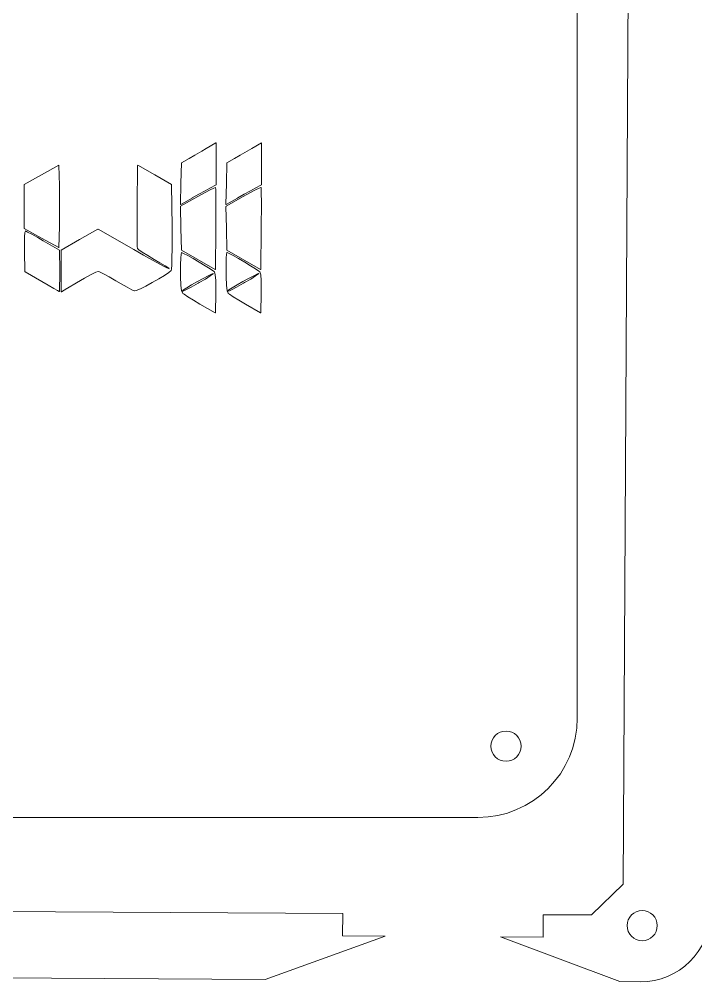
# Model space of a CAD drawing. Header units: millimetres. Extents: x -286 to 710, y -5 to 442.
# Drawn here: x 308.9 to 377, y 193.7 to 290.6 of the extents above; entities that cross this region are included whole.
import ezdxf

# ---------------------------------------------------------------- set-up
doc = ezdxf.new("R2010")
doc.units = ezdxf.units.MM
doc.header["$MEASUREMENT"] = 0
doc.layers.add('Cutting lines', color=5, linetype='Continuous', lineweight=0)
doc.layers.add('Line engraving', color=1, linetype='Continuous', lineweight=0)

msp = doc.modelspace()

# ---------------------------------------------------------------- linework, layer by layer
at = {"layer": 'Cutting lines'}
for p, q in [((365.031, 220.243), (365.031, 316.333)), ((355.031, 210.243), (242.581, 210.243))]:
    msp.add_line(p, q, dxfattribs=at)
at = {"layer": 'Cutting lines', "lineweight": 0}
for p, q in [((341.42, 200.573), (249.104, 201.112)), ((341.42, 200.573), (341.407, 198.317)), ((361.6, 200.455), (361.587, 198.2)), ((345.687, 198.292), (333.621, 193.928)), ((345.687, 198.292), (341.407, 198.317)), ((369.322, 193.719), (357.307, 198.225)), ((361.587, 198.2), (357.307, 198.225)), ((333.621, 193.928), (263.744, 194.336)), ((371.38, 193.707), (369.322, 193.719))]:
    msp.add_line(p, q, dxfattribs=at)
msp.add_lwpolyline([(361.6, 200.455), (366.453, 200.427), (369.65, 203.546), (370.331, 323.679), (360.852, 333.269), (291.544, 333.674), (213.511, 370.611), (209.3, 369.15), (187.324, 322.726), (188.837, 318.497), (221.849, 302.807), (226.755, 302.848), (226.199, 204.424), (229.353, 201.228), (242.554, 201.151)], dxfattribs=at)
for centre in [(357.853, 217.422), (371.561, 199.359)]:
    msp.add_circle(centre, 1.52, dxfattribs=at)
at = {"layer": 'Cutting lines'}
msp.add_arc((355.031, 220.243), 10, 270, 0, dxfattribs=at)
at = {"layer": 'Cutting lines', "lineweight": 0}
msp.add_arc((371.421, 200.707), 7, 269.66517, 359.66517, dxfattribs=at)
at = {"layer": 'Line engraving', "linetype": 'Continuous'}
for p, q in [((327.687, 277.581), (328.659, 278.135)), ((328.659, 278.135), (328.662, 278.135)), ((328.662, 278.135), (328.665, 278.136)), ((328.665, 278.136), (328.665, 278.136)), ((328.665, 278.136), (328.665, 278.136)), ((328.665, 278.136), (328.668, 278.136)), ((328.668, 278.136), (328.671, 278.136)), ((328.671, 278.136), (328.671, 278.136)), ((328.671, 278.136), (328.671, 278.136)), ((328.671, 278.136), (328.674, 278.135)), ((328.674, 278.135), (328.674, 278.135)), ((328.674, 278.135), (328.674, 278.134)), ((328.674, 278.134), (328.674, 278.134)), ((328.674, 278.134), (328.677, 278.133)), ((328.677, 278.133), (328.68, 278.131)), ((328.68, 278.131), (328.68, 278.131)), ((328.68, 278.131), (328.68, 278.131)), ((328.68, 278.131), (328.68, 278.129)), ((328.68, 278.129), (328.683, 278.127)), ((328.683, 278.121), (328.68, 276.035)), ((328.683, 278.127), (328.683, 278.127)), ((328.683, 278.127), (328.683, 278.127)), ((328.683, 278.127), (328.683, 278.124)), ((328.683, 278.124), (328.683, 278.121)), ((332.259, 277.581), (333.231, 278.135)), ((333.231, 278.135), (333.234, 278.135)), ((333.234, 278.135), (333.237, 278.136)), ((333.237, 278.136), (333.237, 278.136)), ((333.237, 278.136), (333.237, 278.136)), ((333.237, 278.136), (333.24, 278.136)), ((333.24, 278.136), (333.243, 278.136)), ((333.243, 278.136), (333.243, 278.136)), ((333.243, 278.136), (333.243, 278.136)), ((333.243, 278.136), (333.246, 278.135)), ((333.246, 278.135), (333.246, 278.135)), ((333.246, 278.135), (333.246, 278.134)), ((333.246, 278.134), (333.246, 278.134)), ((333.246, 278.134), (333.249, 278.133)), ((333.249, 278.133), (333.252, 278.131)), ((333.252, 278.131), (333.252, 278.131)), ((333.252, 278.131), (333.252, 278.131)), ((333.252, 278.131), (333.252, 278.129)), ((333.252, 278.129), (333.255, 278.127)), ((333.255, 278.121), (333.252, 276.035)), ((333.255, 278.127), (333.255, 278.127)), ((333.255, 278.127), (333.255, 278.127)), ((333.255, 278.127), (333.255, 278.124)), ((333.255, 278.124), (333.255, 278.121)), ((326.532, 276.919), (327.225, 277.317)), ((327.225, 277.317), (327.687, 277.581)), ((327.225, 277.317), (327.225, 277.317)), ((327.225, 277.317), (327.225, 277.317)), ((327.687, 277.581), (327.687, 277.581)), ((327.687, 277.581), (327.687, 277.581)), ((331.104, 276.919), (331.797, 277.317)), ((331.797, 277.317), (332.259, 277.581)), ((331.797, 277.317), (331.797, 277.317)), ((331.797, 277.317), (331.797, 277.317)), ((332.259, 277.581), (332.259, 277.581)), ((332.259, 277.581), (332.259, 277.581)), ((325.134, 274.046), (325.182, 276.127)), ((325.182, 276.132), (325.185, 276.134)), ((325.182, 276.131), (325.182, 276.132)), ((325.182, 276.132), (325.182, 276.132)), ((325.182, 276.129), (325.182, 276.131)), ((325.182, 276.127), (325.182, 276.129)), ((325.185, 276.136), (325.188, 276.138)), ((325.185, 276.134), (325.185, 276.136)), ((325.185, 276.136), (325.185, 276.136)), ((325.185, 276.136), (325.185, 276.136)), ((325.188, 276.139), (325.95, 276.583)), ((325.188, 276.138), (325.188, 276.139)), ((325.95, 276.583), (326.532, 276.919)), ((325.95, 276.583), (325.95, 276.583)), ((325.95, 276.583), (325.95, 276.583)), ((326.532, 276.919), (326.532, 276.919)), ((326.532, 276.919), (326.532, 276.919)), ((329.706, 274.046), (329.754, 276.127)), ((329.754, 276.132), (329.757, 276.134)), ((329.754, 276.131), (329.754, 276.132)), ((329.754, 276.132), (329.754, 276.132)), ((329.754, 276.129), (329.754, 276.131)), ((329.754, 276.127), (329.754, 276.129)), ((329.757, 276.136), (329.76, 276.138)), ((329.757, 276.134), (329.757, 276.136)), ((329.757, 276.136), (329.757, 276.136)), ((329.757, 276.136), (329.757, 276.136)), ((329.76, 276.139), (330.522, 276.583)), ((329.76, 276.138), (329.76, 276.139)), ((330.522, 276.583), (331.104, 276.919)), ((330.522, 276.583), (330.522, 276.583)), ((330.522, 276.583), (330.522, 276.583)), ((331.104, 276.919), (331.104, 276.919)), ((331.104, 276.919), (331.104, 276.919)), ((309.363, 273.961), (312.828, 275.895)), ((312.828, 275.895), (312.831, 275.895)), ((312.831, 275.895), (312.831, 275.896)), ((312.831, 275.896), (312.831, 275.896)), ((312.831, 275.896), (312.834, 275.896)), ((312.834, 275.896), (312.834, 275.896)), ((312.834, 275.896), (312.837, 275.896)), ((312.837, 275.896), (312.837, 275.896)), ((312.837, 275.896), (312.84, 275.895)), ((312.837, 275.896), (312.837, 275.896)), ((312.84, 275.895), (312.843, 275.895)), ((312.843, 275.895), (312.843, 275.894)), ((312.843, 275.894), (312.843, 275.894)), ((312.843, 275.894), (312.843, 275.893)), ((312.843, 275.893), (312.846, 275.891)), ((312.846, 275.891), (312.846, 275.891)), ((312.846, 275.891), (312.846, 275.891)), ((312.846, 275.891), (312.849, 275.889)), ((312.849, 275.889), (312.849, 275.887)), ((312.849, 275.887), (312.849, 275.886)), ((312.849, 275.886), (312.849, 275.886)), ((312.849, 275.886), (312.849, 275.884)), ((312.849, 275.884), (312.849, 275.882)), ((312.849, 275.882), (312.897, 273.867)), ((320.733, 271.783), (320.778, 275.877)), ((320.778, 275.88), (320.778, 275.882)), ((320.778, 275.882), (320.781, 275.882)), ((320.778, 275.877), (320.778, 275.88)), ((320.781, 275.887), (320.784, 275.888)), ((320.781, 275.886), (320.781, 275.887)), ((320.781, 275.887), (320.781, 275.887)), ((320.781, 275.884), (320.781, 275.886)), ((320.781, 275.882), (320.781, 275.884)), ((320.781, 275.882), (320.781, 275.882)), ((320.784, 275.888), (320.787, 275.89)), ((320.787, 275.89), (320.79, 275.891)), ((320.787, 275.89), (320.787, 275.89)), ((320.787, 275.89), (320.787, 275.89)), ((320.79, 275.891), (320.79, 275.892)), ((320.79, 275.892), (320.79, 275.892)), ((320.79, 275.892), (320.79, 275.892)), ((320.79, 275.892), (320.793, 275.892)), ((320.793, 275.892), (320.796, 275.892)), ((320.796, 275.892), (320.796, 275.892)), ((320.796, 275.892), (320.796, 275.892)), ((320.796, 275.892), (320.799, 275.891)), ((320.799, 275.891), (320.802, 275.89)), ((320.802, 275.89), (322.494, 274.917)), ((328.68, 276.035), (328.68, 276.035)), ((328.68, 276.035), (328.68, 273.948)), ((333.252, 276.035), (333.252, 276.035)), ((333.252, 276.035), (333.252, 273.948)), ((322.494, 274.917), (324.189, 273.945)), ((309.354, 273.951), (309.357, 273.953)), ((309.354, 273.948), (309.354, 273.951)), ((309.354, 269.545), (309.354, 273.948)), ((309.354, 273.948), (309.354, 273.948)), ((309.354, 273.948), (309.354, 273.948)), ((309.357, 273.955), (309.357, 273.958)), ((309.357, 273.958), (309.36, 273.958)), ((309.357, 273.953), (309.357, 273.955)), ((309.357, 273.953), (309.357, 273.953)), ((309.357, 273.953), (309.357, 273.953)), ((309.36, 273.959), (309.363, 273.961)), ((309.36, 273.958), (309.36, 273.959)), ((309.36, 273.958), (309.36, 273.958)), ((309.363, 273.961), (309.363, 273.961)), ((309.363, 273.961), (309.363, 273.961)), ((312.897, 273.867), (312.897, 273.867)), ((312.897, 273.867), (312.897, 273.867)), ((312.897, 273.867), (312.912, 272.817)), ((324.189, 273.945), (324.189, 273.943)), ((324.189, 273.943), (324.192, 273.942)), ((324.192, 273.942), (324.192, 273.942)), ((324.192, 273.942), (324.192, 273.942)), ((324.192, 273.942), (324.192, 273.939)), ((324.192, 273.939), (324.195, 273.937)), ((324.195, 273.937), (324.195, 273.937)), ((324.195, 273.937), (324.195, 273.937)), ((324.195, 273.937), (324.195, 273.935)), ((324.195, 273.935), (324.195, 273.932)), ((324.195, 273.932), (324.237, 269.707)), ((325.086, 271.966), (325.134, 274.046)), ((325.134, 274.046), (325.134, 274.046)), ((327.57, 273.33), (326.937, 272.979)), ((327.498, 273.114), (328.062, 273.413)), ((328.038, 273.588), (327.57, 273.33)), ((328.671, 273.935), (328.038, 273.588)), ((328.038, 273.588), (328.038, 273.588)), ((328.062, 273.413), (328.452, 273.602)), ((328.062, 273.413), (328.062, 273.413)), ((328.062, 273.413), (328.062, 273.413)), ((328.452, 273.603), (328.605, 273.652)), ((328.452, 273.602), (328.452, 273.603)), ((328.452, 273.602), (328.452, 273.602)), ((328.605, 273.652), (328.608, 273.652)), ((328.608, 273.652), (328.608, 273.653)), ((328.608, 273.653), (328.611, 273.653)), ((328.608, 273.652), (328.608, 273.652)), ((328.611, 273.653), (328.611, 273.653)), ((328.611, 273.653), (328.614, 273.652)), ((328.611, 273.653), (328.611, 273.653)), ((328.614, 273.652), (328.617, 273.652)), ((328.617, 273.652), (328.617, 273.651)), ((328.617, 273.651), (328.617, 273.651)), ((328.617, 273.651), (328.62, 273.65)), ((328.62, 273.65), (328.62, 273.649)), ((328.62, 273.649), (328.62, 273.649)), ((328.62, 273.649), (328.62, 273.648)), ((328.62, 273.648), (328.623, 273.647)), ((328.623, 273.647), (328.623, 273.645)), ((328.623, 273.645), (328.623, 273.645)), ((328.623, 273.645), (328.623, 273.644)), ((328.623, 273.644), (328.626, 273.642)), ((328.626, 273.642), (328.626, 273.64)), ((328.626, 273.64), (328.626, 273.639)), ((328.626, 273.639), (328.626, 273.639)), ((328.626, 273.639), (328.641, 273.459)), ((328.641, 273.459), (328.641, 273.459)), ((328.641, 273.459), (328.641, 273.459)), ((328.641, 273.459), (328.653, 272.987)), ((328.674, 273.937), (328.671, 273.935)), ((328.671, 273.935), (328.671, 273.935)), ((328.671, 273.935), (328.671, 273.935)), ((328.677, 273.938), (328.674, 273.937)), ((328.68, 273.942), (328.677, 273.941)), ((328.677, 273.941), (328.677, 273.938)), ((328.677, 273.938), (328.677, 273.938)), ((328.677, 273.938), (328.677, 273.938)), ((328.68, 273.948), (328.68, 273.948)), ((328.68, 273.948), (328.68, 273.948)), ((328.68, 273.948), (328.68, 273.945)), ((328.68, 273.945), (328.68, 273.943)), ((328.68, 273.943), (328.68, 273.943)), ((328.68, 273.943), (328.68, 273.942)), ((329.658, 271.966), (329.706, 274.046)), ((329.706, 274.046), (329.706, 274.046)), ((332.142, 273.33), (331.509, 272.979)), ((332.07, 273.114), (332.634, 273.413)), ((332.61, 273.588), (332.142, 273.33)), ((333.243, 273.935), (332.61, 273.588)), ((332.61, 273.588), (332.61, 273.588)), ((332.634, 273.413), (333.024, 273.602)), ((332.634, 273.413), (332.634, 273.413)), ((332.634, 273.413), (332.634, 273.413)), ((333.024, 273.603), (333.177, 273.652)), ((333.024, 273.602), (333.024, 273.603)), ((333.024, 273.602), (333.024, 273.602)), ((333.177, 273.652), (333.18, 273.652)), ((333.18, 273.652), (333.18, 273.653)), ((333.18, 273.653), (333.183, 273.653)), ((333.18, 273.652), (333.18, 273.652)), ((333.183, 273.653), (333.183, 273.653)), ((333.183, 273.653), (333.186, 273.652)), ((333.183, 273.653), (333.183, 273.653)), ((333.186, 273.652), (333.189, 273.652)), ((333.189, 273.652), (333.189, 273.651)), ((333.189, 273.651), (333.189, 273.651)), ((333.189, 273.651), (333.192, 273.65)), ((333.192, 273.65), (333.192, 273.649)), ((333.192, 273.649), (333.192, 273.649)), ((333.192, 273.649), (333.192, 273.648)), ((333.192, 273.648), (333.195, 273.647)), ((333.195, 273.647), (333.195, 273.645)), ((333.195, 273.645), (333.195, 273.645)), ((333.195, 273.645), (333.195, 273.644)), ((333.195, 273.644), (333.198, 273.642)), ((333.198, 273.642), (333.198, 273.64)), ((333.198, 273.64), (333.198, 273.639)), ((333.198, 273.639), (333.198, 273.639)), ((333.198, 273.639), (333.213, 273.459)), ((333.213, 273.459), (333.213, 273.459)), ((333.213, 273.459), (333.213, 273.459)), ((333.213, 273.459), (333.225, 272.987)), ((333.246, 273.937), (333.243, 273.935)), ((333.243, 273.935), (333.243, 273.935)), ((333.243, 273.935), (333.243, 273.935)), ((333.249, 273.938), (333.246, 273.937)), ((333.252, 273.942), (333.249, 273.941)), ((333.249, 273.941), (333.249, 273.938)), ((333.249, 273.938), (333.249, 273.938)), ((333.249, 273.938), (333.249, 273.938)), ((333.252, 273.948), (333.252, 273.948)), ((333.252, 273.948), (333.252, 273.948)), ((333.252, 273.948), (333.252, 273.945)), ((333.252, 273.945), (333.252, 273.943)), ((333.252, 273.943), (333.252, 273.943)), ((333.252, 273.943), (333.252, 273.942)), ((312.912, 272.817), (312.912, 272.816)), ((312.912, 272.816), (312.912, 272.816)), ((312.912, 272.816), (312.918, 271.606)), ((325.101, 271.76), (326.82, 272.737)), ((326.256, 272.597), (325.107, 271.953)), ((326.28, 272.61), (326.256, 272.597)), ((326.937, 272.979), (326.28, 272.61)), ((326.28, 272.61), (326.28, 272.61)), ((326.82, 272.737), (327.498, 273.114)), ((326.82, 272.737), (326.82, 272.737)), ((326.82, 272.737), (326.82, 272.737)), ((327.498, 273.114), (327.498, 273.114)), ((327.498, 273.114), (327.498, 273.114)), ((328.653, 272.987), (328.653, 272.987)), ((328.653, 272.987), (328.653, 272.987)), ((328.653, 272.987), (328.656, 272.271)), ((328.656, 272.271), (328.656, 272.271)), ((328.656, 272.271), (328.656, 272.271)), ((328.656, 272.271), (328.656, 271.359)), ((329.673, 271.76), (331.392, 272.737)), ((330.828, 272.597), (329.679, 271.953)), ((330.852, 272.61), (330.828, 272.597)), ((331.509, 272.979), (330.852, 272.61)), ((330.852, 272.61), (330.852, 272.61)), ((331.392, 272.737), (332.07, 273.114)), ((331.392, 272.737), (331.392, 272.737)), ((331.392, 272.737), (331.392, 272.737)), ((332.07, 273.114), (332.07, 273.114)), ((332.07, 273.114), (332.07, 273.114)), ((333.225, 272.987), (333.225, 272.987)), ((333.225, 272.987), (333.225, 272.987)), ((333.225, 272.987), (333.228, 272.271)), ((333.228, 272.271), (333.228, 272.271)), ((333.228, 272.271), (333.228, 272.271)), ((333.228, 272.271), (333.228, 271.359)), ((312.918, 271.606), (312.909, 270.414)), ((312.918, 271.606), (312.918, 271.606)), ((312.918, 271.606), (312.918, 271.606)), ((320.727, 270.985), (320.733, 271.783)), ((320.733, 271.783), (320.733, 271.783)), ((320.733, 271.783), (320.733, 271.783)), ((325.086, 271.963), (325.086, 271.966)), ((325.086, 271.966), (325.086, 271.966)), ((325.086, 271.966), (325.086, 271.966)), ((325.086, 271.961), (325.086, 271.963)), ((325.089, 271.959), (325.086, 271.961)), ((325.086, 271.961), (325.086, 271.961)), ((325.086, 271.961), (325.086, 271.961)), ((325.089, 271.956), (325.089, 271.959)), ((325.092, 271.954), (325.089, 271.956)), ((325.089, 271.956), (325.089, 271.956)), ((325.089, 271.956), (325.089, 271.956)), ((325.092, 271.953), (325.092, 271.954)), ((325.095, 271.952), (325.092, 271.953)), ((325.092, 271.953), (325.092, 271.953)), ((325.092, 271.953), (325.092, 271.953)), ((325.092, 271.749), (325.092, 271.752)), ((325.092, 271.752), (325.095, 271.752)), ((325.092, 271.747), (325.092, 271.749)), ((325.092, 271.746), (325.092, 271.747)), ((325.137, 269.553), (325.092, 271.746)), ((325.092, 271.746), (325.092, 271.746)), ((325.098, 271.951), (325.095, 271.952)), ((325.095, 271.756), (325.098, 271.758)), ((325.095, 271.754), (325.095, 271.756)), ((325.095, 271.756), (325.095, 271.756)), ((325.095, 271.756), (325.095, 271.756)), ((325.095, 271.752), (325.095, 271.754)), ((325.095, 271.752), (325.095, 271.752)), ((325.101, 271.951), (325.098, 271.951)), ((325.098, 271.951), (325.098, 271.951)), ((325.098, 271.951), (325.098, 271.951)), ((325.098, 271.758), (325.101, 271.76)), ((325.104, 271.951), (325.101, 271.951)), ((325.101, 271.76), (325.101, 271.76)), ((325.101, 271.76), (325.101, 271.76)), ((325.107, 271.952), (325.104, 271.951)), ((325.104, 271.951), (325.104, 271.951)), ((325.104, 271.951), (325.104, 271.951)), ((325.107, 271.953), (325.107, 271.953)), ((325.107, 271.953), (325.107, 271.952)), ((325.107, 271.952), (325.107, 271.952)), ((328.656, 271.359), (328.65, 270.296)), ((328.656, 271.359), (328.656, 271.359)), ((328.656, 271.359), (328.656, 271.359)), ((329.658, 271.963), (329.658, 271.966)), ((329.658, 271.966), (329.658, 271.966)), ((329.658, 271.966), (329.658, 271.966)), ((329.658, 271.961), (329.658, 271.963)), ((329.661, 271.959), (329.658, 271.961)), ((329.658, 271.961), (329.658, 271.961)), ((329.658, 271.961), (329.658, 271.961)), ((329.661, 271.956), (329.661, 271.959)), ((329.664, 271.954), (329.661, 271.956)), ((329.661, 271.956), (329.661, 271.956)), ((329.661, 271.956), (329.661, 271.956)), ((329.664, 271.953), (329.664, 271.954)), ((329.667, 271.952), (329.664, 271.953)), ((329.664, 271.953), (329.664, 271.953)), ((329.664, 271.953), (329.664, 271.953)), ((329.664, 271.749), (329.664, 271.752)), ((329.664, 271.752), (329.667, 271.752)), ((329.664, 271.747), (329.664, 271.749)), ((329.664, 271.746), (329.664, 271.747)), ((329.709, 269.553), (329.664, 271.746)), ((329.664, 271.746), (329.664, 271.746)), ((329.67, 271.951), (329.667, 271.952)), ((329.667, 271.756), (329.67, 271.758)), ((329.667, 271.754), (329.667, 271.756)), ((329.667, 271.756), (329.667, 271.756)), ((329.667, 271.756), (329.667, 271.756)), ((329.667, 271.752), (329.667, 271.754)), ((329.667, 271.752), (329.667, 271.752)), ((329.673, 271.951), (329.67, 271.951)), ((329.67, 271.951), (329.67, 271.951)), ((329.67, 271.951), (329.67, 271.951)), ((329.67, 271.758), (329.673, 271.76)), ((329.676, 271.951), (329.673, 271.951)), ((329.673, 271.76), (329.673, 271.76)), ((329.673, 271.76), (329.673, 271.76)), ((329.679, 271.952), (329.676, 271.951)), ((329.676, 271.951), (329.676, 271.951)), ((329.676, 271.951), (329.676, 271.951)), ((329.679, 271.953), (329.679, 271.953)), ((329.679, 271.953), (329.679, 271.952)), ((329.679, 271.952), (329.679, 271.952)), ((333.228, 271.359), (333.222, 270.296)), ((333.228, 271.359), (333.228, 271.359)), ((333.228, 271.359), (333.228, 271.359)), ((312.909, 270.414), (312.897, 269.731)), ((312.909, 270.414), (312.909, 270.414)), ((312.909, 270.414), (312.909, 270.414)), ((320.721, 269.906), (320.727, 270.985)), ((320.727, 270.985), (320.727, 270.985)), ((320.727, 270.985), (320.727, 270.985)), ((309.354, 269.543), (309.354, 269.545)), ((309.354, 269.545), (309.354, 269.545)), ((309.354, 269.545), (309.354, 269.545)), ((309.357, 269.54), (309.354, 269.543)), ((309.357, 269.538), (309.357, 269.54)), ((309.357, 269.54), (309.357, 269.54)), ((309.357, 269.54), (309.357, 269.54)), ((309.357, 269.536), (309.357, 269.538)), ((309.36, 269.536), (309.357, 269.536)), ((309.36, 269.535), (309.36, 269.536)), ((309.36, 269.534), (309.36, 269.535)), ((309.363, 269.532), (309.36, 269.534)), ((311.094, 268.566), (309.363, 269.532)), ((309.363, 269.532), (309.363, 269.532)), ((309.363, 269.532), (309.363, 269.532)), ((312.897, 269.731), (312.849, 267.612)), ((312.897, 269.731), (312.897, 269.731)), ((312.897, 269.731), (312.897, 269.731)), ((314.934, 268.411), (316.785, 269.465)), ((316.785, 269.466), (316.788, 269.467)), ((316.785, 269.465), (316.785, 269.466)), ((316.788, 269.467), (316.788, 269.467)), ((316.788, 269.467), (316.788, 269.467)), ((316.788, 269.467), (316.791, 269.467)), ((316.791, 269.467), (316.794, 269.467)), ((316.794, 269.467), (316.794, 269.467)), ((316.794, 269.467), (316.794, 269.467)), ((316.794, 269.467), (316.797, 269.466)), ((316.797, 269.466), (316.8, 269.465)), ((316.8, 269.465), (320.376, 267.419)), ((320.721, 268.971), (320.721, 269.906)), ((320.721, 269.906), (320.721, 269.906)), ((320.721, 269.906), (320.721, 269.906)), ((324.237, 269.707), (324.237, 269.707)), ((324.237, 269.707), (324.237, 269.707)), ((324.237, 269.707), (324.243, 268.539)), ((325.182, 267.359), (325.137, 269.553)), ((328.644, 269.495), (328.599, 265.415)), ((328.65, 270.296), (328.644, 269.495)), ((328.644, 269.495), (328.644, 269.495)), ((328.644, 269.495), (328.644, 269.495)), ((328.65, 270.296), (328.65, 270.296)), ((328.65, 270.296), (328.65, 270.296)), ((329.754, 267.359), (329.709, 269.553)), ((333.216, 269.495), (333.171, 265.415)), ((333.222, 270.296), (333.216, 269.495)), ((333.216, 269.495), (333.216, 269.495)), ((333.216, 269.495), (333.216, 269.495)), ((333.222, 270.296), (333.222, 270.296)), ((333.222, 270.296), (333.222, 270.296)), ((309.378, 268.041), (309.393, 268.68)), ((309.393, 268.68), (309.426, 269.109)), ((309.393, 268.68), (309.393, 268.68)), ((309.393, 268.68), (309.393, 268.68)), ((309.426, 269.111), (309.429, 269.113)), ((309.426, 269.109), (309.426, 269.111)), ((309.429, 269.113), (309.477, 269.27)), ((309.477, 269.271), (309.48, 269.273)), ((309.477, 269.27), (309.477, 269.271)), ((309.477, 269.271), (309.477, 269.271)), ((309.48, 269.276), (309.483, 269.277)), ((309.48, 269.275), (309.48, 269.276)), ((309.48, 269.273), (309.48, 269.275)), ((309.48, 269.275), (309.48, 269.275)), ((309.483, 269.278), (309.483, 269.279)), ((309.483, 269.279), (309.486, 269.279)), ((309.483, 269.277), (309.483, 269.278)), ((309.486, 269.279), (309.486, 269.28)), ((309.486, 269.28), (309.489, 269.28)), ((309.489, 269.28), (309.489, 269.28)), ((309.489, 269.28), (309.489, 269.28)), ((309.489, 269.28), (309.492, 269.28)), ((309.492, 269.28), (309.495, 269.28)), ((309.495, 269.28), (309.495, 269.28)), ((309.495, 269.28), (309.498, 269.28)), ((309.495, 269.28), (309.495, 269.28)), ((309.498, 269.28), (309.501, 269.279)), ((309.501, 269.279), (309.504, 269.278)), ((309.504, 269.278), (309.702, 269.175)), ((309.702, 269.175), (309.702, 269.175)), ((309.702, 269.175), (309.702, 269.175)), ((309.702, 269.175), (310.128, 268.941)), ((310.128, 268.941), (310.128, 268.941)), ((310.128, 268.941), (310.128, 268.941)), ((310.128, 268.941), (310.713, 268.611)), ((310.713, 268.611), (310.713, 268.611)), ((310.713, 268.611), (310.713, 268.611)), ((310.713, 268.611), (311.283, 268.288)), ((312.828, 267.599), (311.094, 268.566)), ((313.086, 267.357), (314.934, 268.411)), ((320.727, 268.229), (320.721, 268.971)), ((320.721, 268.971), (320.721, 268.971)), ((320.721, 268.971), (320.721, 268.971)), ((324.243, 268.538), (324.24, 267.479)), ((324.243, 268.539), (324.243, 268.539)), ((324.243, 268.539), (324.243, 268.538)), ((309.387, 267.256), (309.378, 268.041)), ((309.378, 268.041), (309.378, 268.041)), ((309.378, 268.041), (309.378, 268.041)), ((311.283, 268.288), (311.283, 268.288)), ((311.283, 268.288), (311.283, 268.288)), ((311.283, 268.288), (312.921, 267.357)), ((312.831, 267.598), (312.828, 267.599)), ((312.831, 267.597), (312.831, 267.598)), ((312.834, 267.597), (312.831, 267.597)), ((312.831, 267.597), (312.831, 267.597)), ((312.837, 267.597), (312.834, 267.597)), ((312.834, 267.597), (312.834, 267.597)), ((312.84, 267.598), (312.837, 267.597)), ((312.837, 267.597), (312.837, 267.597)), ((312.837, 267.597), (312.837, 267.597)), ((312.843, 267.599), (312.84, 267.598)), ((312.846, 267.602), (312.843, 267.601)), ((312.843, 267.601), (312.843, 267.599)), ((312.843, 267.599), (312.843, 267.599)), ((312.843, 267.599), (312.843, 267.599)), ((312.849, 267.605), (312.846, 267.603)), ((312.846, 267.603), (312.846, 267.602)), ((312.846, 267.602), (312.846, 267.602)), ((312.849, 267.612), (312.849, 267.609)), ((312.849, 267.609), (312.849, 267.607)), ((312.849, 267.607), (312.849, 267.607)), ((312.849, 267.607), (312.849, 267.606)), ((312.849, 267.606), (312.849, 267.605)), ((320.376, 267.419), (320.376, 267.419)), ((320.376, 267.419), (321.369, 266.855)), ((320.739, 267.727), (320.727, 268.229)), ((320.727, 268.229), (320.727, 268.229)), ((320.727, 268.229), (320.727, 268.229)), ((320.739, 267.726), (320.739, 267.727)), ((320.739, 267.727), (320.739, 267.727)), ((320.754, 267.515), (320.739, 267.726)), ((320.757, 267.513), (320.754, 267.515)), ((320.754, 267.515), (320.754, 267.515)), ((320.754, 267.515), (320.754, 267.515)), ((320.757, 267.51), (320.757, 267.513)), ((320.757, 267.508), (320.757, 267.51)), ((320.757, 267.51), (320.757, 267.51)), ((320.757, 267.51), (320.757, 267.51)), ((320.76, 267.506), (320.757, 267.508)), ((320.88, 267.393), (320.76, 267.506)), ((320.76, 267.506), (320.76, 267.506)), ((320.76, 267.506), (320.76, 267.506)), ((324.24, 267.479), (324.228, 266.577)), ((324.24, 267.479), (324.24, 267.479)), ((324.24, 267.479), (324.24, 267.479)), ((309.432, 265.19), (309.387, 267.256)), ((309.387, 267.256), (309.387, 267.256)), ((309.387, 267.256), (309.387, 267.256)), ((312.921, 267.357), (312.921, 267.357)), ((312.921, 267.357), (312.921, 267.357)), ((312.921, 267.357), (312.921, 267.355)), ((312.921, 267.355), (312.924, 267.354)), ((312.924, 267.354), (312.924, 267.354)), ((312.924, 267.354), (312.924, 267.354)), ((312.924, 267.354), (312.924, 267.351)), ((312.924, 267.351), (312.927, 267.349)), ((312.927, 267.349), (312.927, 267.349)), ((312.927, 267.349), (312.927, 267.349)), ((312.927, 267.349), (312.927, 267.347)), ((312.927, 267.347), (312.927, 267.344)), ((312.927, 267.344), (312.927, 267.344)), ((312.927, 267.344), (312.927, 267.344)), ((312.927, 267.344), (312.93, 265.27)), ((313.074, 263.168), (313.077, 267.344)), ((313.077, 267.347), (313.08, 267.349)), ((313.077, 267.344), (313.077, 267.347)), ((313.077, 267.344), (313.077, 267.344)), ((313.077, 267.344), (313.077, 267.344)), ((313.08, 267.354), (313.083, 267.355)), ((313.08, 267.351), (313.08, 267.354)), ((313.08, 267.354), (313.08, 267.354)), ((313.08, 267.354), (313.08, 267.354)), ((313.08, 267.349), (313.08, 267.351)), ((313.08, 267.349), (313.08, 267.349)), ((313.08, 267.349), (313.08, 267.349)), ((313.083, 267.355), (313.086, 267.357)), ((313.086, 267.357), (313.086, 267.357)), ((313.086, 267.357), (313.086, 267.357)), ((320.88, 267.392), (320.88, 267.393)), ((320.88, 267.391), (320.88, 267.392)), ((321.246, 267.139), (320.88, 267.391)), ((321.246, 267.138), (321.246, 267.139)), ((321.792, 266.798), (321.246, 267.138)), ((321.246, 267.138), (321.246, 267.138)), ((321.369, 266.855), (321.369, 266.855)), ((321.369, 266.855), (322.263, 266.356)), ((322.455, 266.411), (321.792, 266.798)), ((321.792, 266.798), (321.792, 266.798)), ((321.792, 266.798), (321.792, 266.798)), ((324.228, 266.577), (324.207, 265.881)), ((324.228, 266.577), (324.228, 266.577)), ((324.228, 266.577), (324.228, 266.577)), ((325.104, 265.915), (325.122, 266.538)), ((325.122, 266.539), (325.152, 266.952)), ((325.122, 266.538), (325.122, 266.539)), ((325.122, 266.538), (325.122, 266.538)), ((325.152, 266.955), (325.182, 267.093)), ((325.152, 266.954), (325.152, 266.955)), ((325.152, 266.952), (325.152, 266.954)), ((325.182, 267.357), (325.182, 267.359)), ((325.182, 267.354), (325.182, 267.357)), ((325.185, 267.352), (325.182, 267.354)), ((325.182, 267.354), (325.182, 267.354)), ((325.182, 267.354), (325.182, 267.354)), ((325.182, 267.093), (325.185, 267.096)), ((325.185, 267.35), (325.185, 267.352)), ((325.188, 267.348), (325.185, 267.35)), ((325.185, 267.35), (325.185, 267.35)), ((325.185, 267.35), (325.185, 267.35)), ((325.185, 267.098), (325.188, 267.1)), ((325.185, 267.096), (325.185, 267.098)), ((325.185, 267.098), (325.185, 267.098)), ((325.185, 267.098), (325.185, 267.098)), ((325.188, 267.347), (325.188, 267.348)), ((328.575, 265.402), (325.188, 267.347)), ((325.188, 267.102), (325.191, 267.103)), ((325.188, 267.1), (325.188, 267.102)), ((325.188, 267.102), (325.188, 267.102)), ((325.188, 267.102), (325.188, 267.102)), ((325.191, 267.103), (325.194, 267.104)), ((325.194, 267.104), (325.197, 267.105)), ((325.194, 267.104), (325.194, 267.104)), ((325.194, 267.104), (325.194, 267.104)), ((325.197, 267.105), (325.197, 267.105)), ((325.197, 267.105), (325.2, 267.105)), ((325.197, 267.105), (325.197, 267.105)), ((325.197, 267.105), (325.197, 267.105)), ((325.2, 267.105), (325.203, 267.104)), ((325.203, 267.104), (325.203, 267.104)), ((325.203, 267.104), (325.203, 267.104)), ((325.203, 267.104), (325.203, 267.104)), ((325.203, 267.104), (325.407, 267.021)), ((325.407, 267.021), (325.407, 267.021)), ((325.407, 267.021), (325.407, 267.021)), ((325.407, 267.021), (325.821, 266.802)), ((325.821, 266.802), (325.821, 266.802)), ((325.821, 266.802), (325.821, 266.802)), ((325.821, 266.802), (326.37, 266.493)), ((326.37, 266.493), (326.37, 266.493)), ((326.37, 266.493), (326.37, 266.493)), ((326.37, 266.493), (326.982, 266.137)), ((329.676, 265.915), (329.694, 266.538)), ((329.694, 266.539), (329.724, 266.952)), ((329.694, 266.538), (329.694, 266.539)), ((329.694, 266.538), (329.694, 266.538)), ((329.724, 266.955), (329.754, 267.093)), ((329.724, 266.954), (329.724, 266.955)), ((329.724, 266.952), (329.724, 266.954)), ((329.754, 267.357), (329.754, 267.359)), ((329.754, 267.354), (329.754, 267.357)), ((329.757, 267.352), (329.754, 267.354)), ((329.754, 267.354), (329.754, 267.354)), ((329.754, 267.354), (329.754, 267.354)), ((329.754, 267.093), (329.757, 267.096)), ((329.757, 267.35), (329.757, 267.352)), ((329.76, 267.348), (329.757, 267.35)), ((329.757, 267.35), (329.757, 267.35)), ((329.757, 267.35), (329.757, 267.35)), ((329.757, 267.098), (329.76, 267.1)), ((329.757, 267.096), (329.757, 267.098)), ((329.757, 267.098), (329.757, 267.098)), ((329.757, 267.098), (329.757, 267.098)), ((329.76, 267.347), (329.76, 267.348)), ((333.147, 265.402), (329.76, 267.347)), ((329.76, 267.102), (329.763, 267.103)), ((329.76, 267.1), (329.76, 267.102)), ((329.76, 267.102), (329.76, 267.102)), ((329.76, 267.102), (329.76, 267.102)), ((329.763, 267.103), (329.766, 267.104)), ((329.766, 267.104), (329.769, 267.105)), ((329.766, 267.104), (329.766, 267.104)), ((329.766, 267.104), (329.766, 267.104)), ((329.769, 267.105), (329.769, 267.105)), ((329.769, 267.105), (329.772, 267.105)), ((329.769, 267.105), (329.769, 267.105)), ((329.769, 267.105), (329.769, 267.105)), ((329.772, 267.105), (329.775, 267.104)), ((329.775, 267.104), (329.775, 267.104)), ((329.775, 267.104), (329.775, 267.104)), ((329.775, 267.104), (329.775, 267.104)), ((329.775, 267.104), (329.979, 267.021)), ((329.979, 267.021), (329.979, 267.021)), ((329.979, 267.021), (329.979, 267.021)), ((329.979, 267.021), (330.393, 266.802)), ((330.393, 266.802), (330.393, 266.802)), ((330.393, 266.802), (330.393, 266.802)), ((330.393, 266.802), (330.942, 266.493)), ((330.942, 266.493), (330.942, 266.493)), ((330.942, 266.493), (330.942, 266.493)), ((330.942, 266.493), (331.554, 266.137)), ((322.263, 266.356), (322.263, 266.356)), ((322.263, 266.356), (323.016, 265.945)), ((323.022, 266.084), (322.455, 266.411)), ((322.455, 266.411), (322.455, 266.411)), ((322.455, 266.411), (322.455, 266.411)), ((323.016, 265.945), (323.586, 265.644)), ((323.553, 265.759), (323.022, 266.084)), ((323.901, 265.526), (323.553, 265.759)), ((323.586, 265.644), (323.934, 265.474)), ((323.961, 265.464), (323.901, 265.526)), ((323.934, 265.474), (323.961, 265.464)), ((324.207, 265.88), (324.177, 265.437)), ((324.207, 265.881), (324.207, 265.881)), ((324.207, 265.881), (324.207, 265.88)), ((325.098, 265.149), (325.104, 265.915)), ((325.104, 265.915), (325.104, 265.915)), ((325.104, 265.915), (325.104, 265.915)), ((326.982, 266.137), (326.982, 266.137)), ((326.982, 266.137), (326.982, 266.137)), ((326.982, 266.137), (327.576, 265.779)), ((327.576, 265.779), (327.576, 265.779)), ((327.576, 265.779), (327.576, 265.779)), ((327.576, 265.779), (328.077, 265.464)), ((328.077, 265.464), (328.077, 265.464)), ((328.077, 265.464), (328.077, 265.464)), ((328.077, 265.464), (328.413, 265.236)), ((329.67, 265.149), (329.676, 265.915)), ((329.676, 265.915), (329.676, 265.915)), ((329.676, 265.915), (329.676, 265.915)), ((331.554, 266.137), (331.554, 266.137)), ((331.554, 266.137), (331.554, 266.137)), ((331.554, 266.137), (332.148, 265.779)), ((332.148, 265.779), (332.148, 265.779)), ((332.148, 265.779), (332.148, 265.779)), ((332.148, 265.779), (332.649, 265.464)), ((332.649, 265.464), (332.649, 265.464)), ((332.649, 265.464), (332.649, 265.464)), ((332.649, 265.464), (332.985, 265.236)), ((309.435, 265.187), (309.432, 265.19)), ((309.435, 265.185), (309.435, 265.187)), ((309.435, 265.183), (309.435, 265.185)), ((309.435, 265.185), (309.435, 265.185)), ((309.435, 265.185), (309.435, 265.185)), ((309.438, 265.18), (309.435, 265.183)), ((309.438, 265.179), (309.438, 265.18)), ((309.438, 265.18), (309.438, 265.18)), ((309.438, 265.18), (309.438, 265.18)), ((309.441, 265.177), (309.438, 265.179)), ((311.133, 264.188), (309.441, 265.177)), ((312.93, 265.27), (312.93, 265.27)), ((312.93, 265.27), (312.93, 265.27)), ((312.93, 265.27), (312.93, 264.477)), ((315.438, 264.528), (314.622, 264.061)), ((316.101, 264.892), (315.438, 264.528)), ((316.569, 265.129), (316.101, 264.892)), ((316.788, 265.211), (316.569, 265.129)), ((316.938, 265.157), (316.788, 265.211)), ((317.334, 264.961), (316.938, 265.157)), ((317.901, 264.656), (317.334, 264.961)), ((318.573, 264.277), (317.901, 264.656)), ((323.481, 264.795), (322.902, 264.445)), ((323.919, 265.089), (323.481, 264.796)), ((323.481, 264.796), (323.481, 264.795)), ((323.481, 264.795), (323.481, 264.795)), ((323.922, 265.09), (323.919, 265.089)), ((324.147, 265.288), (323.922, 265.091)), ((323.922, 265.091), (323.922, 265.09)), ((324.15, 265.292), (324.147, 265.29)), ((324.147, 265.29), (324.147, 265.288)), ((324.153, 265.297), (324.15, 265.294)), ((324.15, 265.294), (324.15, 265.292)), ((324.15, 265.292), (324.15, 265.292)), ((324.15, 265.292), (324.15, 265.292)), ((324.177, 265.435), (324.153, 265.297)), ((324.177, 265.437), (324.177, 265.436)), ((324.177, 265.436), (324.177, 265.435)), ((325.101, 264.662), (325.098, 265.149)), ((325.098, 265.149), (325.098, 265.149)), ((325.098, 265.149), (325.098, 265.149)), ((325.101, 264.661), (325.101, 264.662)), ((325.134, 263.81), (325.101, 264.661)), ((325.101, 264.661), (325.101, 264.661)), ((327.372, 264.501), (326.787, 264.182)), ((327.891, 264.772), (327.372, 264.501)), ((327.597, 264.442), (328.08, 264.748)), ((328.269, 264.952), (327.891, 264.772)), ((328.08, 264.748), (328.365, 264.955)), ((328.389, 264.987), (328.269, 264.952)), ((328.365, 264.955), (328.389, 264.987)), ((328.413, 265.236), (328.413, 265.235)), ((328.413, 265.235), (328.416, 265.235)), ((328.416, 265.235), (328.503, 265.159)), ((328.503, 265.159), (328.506, 265.157)), ((328.506, 265.157), (328.506, 265.156)), ((328.506, 265.156), (328.506, 265.155)), ((328.506, 265.155), (328.509, 265.155)), ((328.509, 265.155), (328.509, 265.153)), ((328.509, 265.153), (328.509, 265.152)), ((328.509, 265.152), (328.593, 264.867)), ((328.578, 265.401), (328.575, 265.402)), ((328.581, 265.4), (328.578, 265.401)), ((328.584, 265.4), (328.581, 265.4)), ((328.581, 265.4), (328.581, 265.4)), ((328.581, 265.4), (328.581, 265.4)), ((328.587, 265.4), (328.584, 265.4)), ((328.584, 265.4), (328.584, 265.4)), ((328.584, 265.4), (328.584, 265.4)), ((328.59, 265.402), (328.587, 265.401)), ((328.587, 265.401), (328.587, 265.4)), ((328.593, 265.404), (328.59, 265.402)), ((328.59, 265.402), (328.59, 265.402)), ((328.59, 265.402), (328.59, 265.402)), ((328.596, 265.407), (328.593, 265.405)), ((328.593, 265.405), (328.593, 265.405)), ((328.593, 265.405), (328.593, 265.405)), ((328.593, 265.405), (328.593, 265.404)), ((328.593, 264.867), (328.593, 264.866)), ((328.593, 264.866), (328.593, 264.864)), ((328.593, 264.864), (328.641, 264.281)), ((328.599, 265.415), (328.596, 265.412)), ((328.596, 265.412), (328.596, 265.41)), ((328.596, 265.41), (328.596, 265.41)), ((328.596, 265.41), (328.596, 265.41)), ((328.596, 265.41), (328.596, 265.407)), ((329.673, 264.662), (329.67, 265.149)), ((329.67, 265.149), (329.67, 265.149)), ((329.67, 265.149), (329.67, 265.149)), ((329.673, 264.661), (329.673, 264.662)), ((329.706, 263.81), (329.673, 264.661)), ((329.673, 264.661), (329.673, 264.661)), ((331.944, 264.501), (331.359, 264.182)), ((332.463, 264.772), (331.944, 264.501)), ((332.169, 264.442), (332.652, 264.748)), ((332.841, 264.952), (332.463, 264.772)), ((332.652, 264.748), (332.937, 264.955)), ((332.961, 264.987), (332.841, 264.952)), ((332.937, 264.955), (332.961, 264.987)), ((332.985, 265.236), (332.985, 265.235)), ((332.985, 265.235), (332.988, 265.235)), ((332.988, 265.235), (333.075, 265.159)), ((333.075, 265.159), (333.078, 265.157)), ((333.078, 265.157), (333.078, 265.156)), ((333.078, 265.156), (333.078, 265.155)), ((333.078, 265.155), (333.081, 265.155)), ((333.081, 265.155), (333.081, 265.153)), ((333.081, 265.153), (333.081, 265.152)), ((333.081, 265.152), (333.165, 264.867)), ((333.15, 265.401), (333.147, 265.402)), ((333.153, 265.4), (333.15, 265.401)), ((333.156, 265.4), (333.153, 265.4)), ((333.153, 265.4), (333.153, 265.4)), ((333.153, 265.4), (333.153, 265.4)), ((333.159, 265.4), (333.156, 265.4)), ((333.156, 265.4), (333.156, 265.4)), ((333.156, 265.4), (333.156, 265.4)), ((333.162, 265.402), (333.159, 265.401)), ((333.159, 265.401), (333.159, 265.4)), ((333.165, 265.404), (333.162, 265.402)), ((333.162, 265.402), (333.162, 265.402)), ((333.162, 265.402), (333.162, 265.402)), ((333.168, 265.407), (333.165, 265.405)), ((333.165, 265.405), (333.165, 265.405)), ((333.165, 265.405), (333.165, 265.405)), ((333.165, 265.405), (333.165, 265.404)), ((333.165, 264.867), (333.165, 264.866)), ((333.165, 264.866), (333.165, 264.864)), ((333.165, 264.864), (333.213, 264.281)), ((333.171, 265.415), (333.168, 265.412)), ((333.168, 265.412), (333.168, 265.41)), ((333.168, 265.41), (333.168, 265.41)), ((333.168, 265.41), (333.168, 265.41)), ((333.168, 265.41), (333.168, 265.407)), ((311.769, 263.818), (311.133, 264.188)), ((311.133, 264.188), (311.133, 264.188)), ((311.133, 264.188), (311.133, 264.188)), ((312.33, 263.494), (311.769, 263.818)), ((311.769, 263.818), (311.769, 263.818)), ((311.769, 263.818), (311.769, 263.818)), ((312.921, 263.826), (312.909, 263.379)), ((312.93, 264.477), (312.921, 263.826)), ((312.921, 263.826), (312.921, 263.826)), ((312.921, 263.826), (312.921, 263.826)), ((312.93, 264.477), (312.93, 264.477)), ((312.93, 264.477), (312.93, 264.477)), ((314.622, 264.061), (313.701, 263.517)), ((319.125, 263.96), (318.573, 264.277)), ((319.737, 263.617), (319.125, 263.96)), ((319.125, 263.96), (319.125, 263.96)), ((319.125, 263.96), (319.125, 263.96)), ((320.196, 263.367), (319.737, 263.617)), ((319.737, 263.617), (319.737, 263.617)), ((319.737, 263.617), (319.737, 263.617)), ((321.612, 263.736), (321.048, 263.457)), ((322.254, 264.078), (321.612, 263.736)), ((321.612, 263.736), (321.612, 263.736)), ((321.612, 263.736), (321.612, 263.736)), ((322.902, 264.445), (322.254, 264.079)), ((322.254, 264.079), (322.254, 264.079)), ((322.254, 264.079), (322.254, 264.078)), ((322.902, 264.445), (322.902, 264.445)), ((322.902, 264.445), (322.902, 264.445)), ((325.134, 263.809), (325.134, 263.81)), ((325.2, 263.265), (325.134, 263.809)), ((325.134, 263.809), (325.134, 263.809)), ((325.719, 263.563), (325.389, 263.348)), ((325.707, 263.375), (326.169, 263.623)), ((326.211, 263.855), (325.719, 263.563)), ((326.169, 263.623), (326.868, 264.018)), ((326.787, 264.182), (326.211, 263.855)), ((326.868, 264.018), (326.973, 264.077)), ((326.868, 264.018), (326.868, 264.018)), ((326.973, 264.077), (327.597, 264.442)), ((328.641, 264.281), (328.641, 264.28)), ((328.641, 264.28), (328.641, 264.28)), ((328.641, 264.28), (328.653, 263.433)), ((329.706, 263.809), (329.706, 263.81)), ((329.772, 263.265), (329.706, 263.809)), ((329.706, 263.809), (329.706, 263.809)), ((330.291, 263.563), (329.961, 263.348)), ((330.279, 263.375), (330.741, 263.623)), ((330.783, 263.855), (330.291, 263.563)), ((330.741, 263.623), (331.44, 264.018)), ((331.359, 264.182), (330.783, 263.855)), ((331.44, 264.018), (331.545, 264.077)), ((331.44, 264.018), (331.44, 264.018)), ((331.545, 264.077), (332.169, 264.442)), ((333.213, 264.281), (333.213, 264.28)), ((333.213, 264.28), (333.213, 264.28)), ((333.213, 264.28), (333.225, 263.433)), ((312.717, 263.274), (312.33, 263.494)), ((312.33, 263.494), (312.33, 263.494)), ((312.33, 263.494), (312.33, 263.494)), ((312.717, 263.273), (312.717, 263.274)), ((312.87, 263.19), (312.717, 263.273)), ((312.717, 263.273), (312.717, 263.273)), ((312.873, 263.189), (312.87, 263.19)), ((312.876, 263.188), (312.873, 263.189)), ((312.873, 263.189), (312.873, 263.189)), ((312.873, 263.189), (312.873, 263.189)), ((312.879, 263.188), (312.876, 263.188)), ((312.876, 263.188), (312.876, 263.188)), ((312.882, 263.189), (312.879, 263.188)), ((312.879, 263.188), (312.879, 263.188)), ((312.879, 263.188), (312.879, 263.188)), ((312.885, 263.19), (312.882, 263.189)), ((312.888, 263.192), (312.885, 263.19)), ((312.885, 263.19), (312.885, 263.19)), ((312.891, 263.195), (312.888, 263.193)), ((312.888, 263.193), (312.888, 263.193)), ((312.888, 263.193), (312.888, 263.193)), ((312.888, 263.193), (312.888, 263.192)), ((312.894, 263.2), (312.891, 263.198)), ((312.891, 263.198), (312.891, 263.198)), ((312.891, 263.198), (312.891, 263.197)), ((312.891, 263.197), (312.891, 263.195)), ((312.909, 263.379), (312.894, 263.202)), ((312.894, 263.202), (312.894, 263.2)), ((312.909, 263.379), (312.909, 263.379)), ((312.909, 263.379), (312.909, 263.379)), ((313.074, 263.167), (313.074, 263.168)), ((313.074, 263.168), (313.074, 263.168)), ((313.074, 263.165), (313.074, 263.167)), ((313.074, 263.163), (313.074, 263.165)), ((313.074, 263.162), (313.074, 263.163)), ((313.074, 263.163), (313.074, 263.163)), ((313.077, 263.16), (313.074, 263.162)), ((313.077, 263.158), (313.077, 263.16)), ((313.08, 263.156), (313.077, 263.158)), ((313.077, 263.158), (313.077, 263.158)), ((313.077, 263.158), (313.077, 263.158)), ((313.08, 263.155), (313.08, 263.156)), ((313.083, 263.155), (313.08, 263.155)), ((313.083, 263.154), (313.083, 263.155)), ((313.083, 263.155), (313.083, 263.155)), ((313.086, 263.153), (313.083, 263.154)), ((313.089, 263.153), (313.086, 263.153)), ((313.086, 263.153), (313.086, 263.153)), ((313.086, 263.153), (313.086, 263.153)), ((313.092, 263.153), (313.089, 263.153)), ((313.095, 263.154), (313.092, 263.153)), ((313.092, 263.153), (313.092, 263.153)), ((313.092, 263.153), (313.092, 263.153)), ((313.098, 263.155), (313.095, 263.155)), ((313.095, 263.155), (313.095, 263.154)), ((313.647, 263.485), (313.098, 263.155)), ((313.098, 263.155), (313.098, 263.155)), ((313.701, 263.517), (313.647, 263.485)), ((313.647, 263.485), (313.647, 263.485)), ((320.436, 263.248), (320.196, 263.367)), ((320.196, 263.367), (320.196, 263.367)), ((320.196, 263.367), (320.196, 263.367)), ((320.439, 263.247), (320.436, 263.248)), ((320.442, 263.247), (320.439, 263.247)), ((320.439, 263.247), (320.439, 263.247)), ((320.445, 263.247), (320.442, 263.247)), ((320.442, 263.247), (320.442, 263.246)), ((320.442, 263.246), (320.442, 263.247)), ((320.628, 263.282), (320.445, 263.247)), ((320.631, 263.283), (320.628, 263.282)), ((321.048, 263.457), (320.631, 263.283)), ((320.631, 263.283), (320.631, 263.283)), ((321.048, 263.457), (321.048, 263.457)), ((321.048, 263.457), (321.048, 263.457)), ((325.203, 263.265), (325.2, 263.265)), ((325.203, 263.263), (325.203, 263.265)), ((325.203, 263.265), (325.203, 263.265)), ((325.203, 263.262), (325.203, 263.263)), ((325.308, 263.007), (325.203, 263.262)), ((325.203, 263.262), (325.203, 263.262)), ((325.389, 263.348), (325.299, 263.265)), ((325.299, 263.265), (325.32, 263.229)), ((325.311, 263.006), (325.308, 263.007)), ((325.311, 263.004), (325.311, 263.006)), ((325.311, 263.003), (325.311, 263.004)), ((325.311, 263.002), (325.311, 263.003)), ((325.314, 263.001), (325.311, 263.002)), ((325.443, 262.905), (325.314, 263.001)), ((325.314, 263.001), (325.314, 263.001)), ((325.32, 263.229), (325.437, 263.25)), ((325.437, 263.25), (325.707, 263.375)), ((325.443, 262.904), (325.443, 262.905)), ((325.443, 262.905), (325.443, 262.905)), ((325.833, 262.653), (325.443, 262.904)), ((326.391, 262.311), (325.833, 262.653)), ((325.833, 262.653), (325.833, 262.653)), ((325.833, 262.653), (325.833, 262.653)), ((328.647, 262.992), (328.599, 261.059)), ((328.653, 263.433), (328.647, 262.992)), ((328.647, 262.992), (328.647, 262.992)), ((328.647, 262.992), (328.647, 262.992)), ((328.653, 263.433), (328.653, 263.433)), ((328.653, 263.433), (328.653, 263.433)), ((329.775, 263.265), (329.772, 263.265)), ((329.775, 263.263), (329.775, 263.265)), ((329.775, 263.265), (329.775, 263.265)), ((329.775, 263.262), (329.775, 263.263)), ((329.88, 263.007), (329.775, 263.262)), ((329.775, 263.262), (329.775, 263.262)), ((329.961, 263.348), (329.871, 263.265)), ((329.871, 263.265), (329.892, 263.229)), ((329.883, 263.006), (329.88, 263.007)), ((329.883, 263.004), (329.883, 263.006)), ((329.883, 263.003), (329.883, 263.004)), ((329.883, 263.002), (329.883, 263.003)), ((329.886, 263.001), (329.883, 263.002)), ((330.015, 262.905), (329.886, 263.001)), ((329.886, 263.001), (329.886, 263.001)), ((329.892, 263.229), (330.009, 263.25)), ((330.009, 263.25), (330.279, 263.375)), ((330.015, 262.904), (330.015, 262.905)), ((330.015, 262.905), (330.015, 262.905)), ((330.405, 262.653), (330.015, 262.904)), ((330.963, 262.311), (330.405, 262.653)), ((330.405, 262.653), (330.405, 262.653)), ((330.405, 262.653), (330.405, 262.653)), ((333.219, 262.992), (333.171, 261.059)), ((333.225, 263.433), (333.219, 262.992)), ((333.219, 262.992), (333.219, 262.992)), ((333.219, 262.992), (333.219, 262.992)), ((333.225, 263.433), (333.225, 263.433)), ((333.225, 263.433), (333.225, 263.433)), ((326.394, 262.311), (326.391, 262.311)), ((326.391, 262.311), (326.391, 262.311)), ((327.051, 261.925), (326.394, 262.311)), ((328.575, 261.046), (327.051, 261.925)), ((327.051, 261.925), (327.051, 261.925)), ((327.051, 261.925), (327.051, 261.925)), ((330.966, 262.311), (330.963, 262.311)), ((330.963, 262.311), (330.963, 262.311)), ((331.623, 261.925), (330.966, 262.311)), ((333.147, 261.046), (331.623, 261.925)), ((331.623, 261.925), (331.623, 261.925)), ((331.623, 261.925), (331.623, 261.925)), ((328.578, 261.045), (328.575, 261.046)), ((328.581, 261.044), (328.578, 261.045)), ((328.584, 261.044), (328.581, 261.044)), ((328.581, 261.044), (328.581, 261.044)), ((328.581, 261.044), (328.581, 261.044)), ((328.587, 261.044), (328.584, 261.044)), ((328.584, 261.044), (328.584, 261.044)), ((328.584, 261.044), (328.584, 261.044)), ((328.59, 261.046), (328.587, 261.045)), ((328.587, 261.045), (328.587, 261.044)), ((328.593, 261.048), (328.59, 261.046)), ((328.59, 261.046), (328.59, 261.046)), ((328.59, 261.046), (328.59, 261.046)), ((328.596, 261.051), (328.593, 261.049)), ((328.593, 261.049), (328.593, 261.049)), ((328.593, 261.049), (328.593, 261.049)), ((328.593, 261.049), (328.593, 261.048)), ((328.599, 261.059), (328.596, 261.056)), ((328.596, 261.056), (328.596, 261.054)), ((328.596, 261.054), (328.596, 261.054)), ((328.596, 261.054), (328.596, 261.054)), ((328.596, 261.054), (328.596, 261.051)), ((333.15, 261.045), (333.147, 261.046)), ((333.153, 261.044), (333.15, 261.045)), ((333.156, 261.044), (333.153, 261.044)), ((333.153, 261.044), (333.153, 261.044)), ((333.153, 261.044), (333.153, 261.044)), ((333.159, 261.044), (333.156, 261.044)), ((333.156, 261.044), (333.156, 261.044)), ((333.156, 261.044), (333.156, 261.044)), ((333.162, 261.046), (333.159, 261.045)), ((333.159, 261.045), (333.159, 261.044)), ((333.165, 261.048), (333.162, 261.046)), ((333.162, 261.046), (333.162, 261.046)), ((333.162, 261.046), (333.162, 261.046)), ((333.168, 261.051), (333.165, 261.049)), ((333.165, 261.049), (333.165, 261.049)), ((333.165, 261.049), (333.165, 261.049)), ((333.165, 261.049), (333.165, 261.048)), ((333.171, 261.059), (333.168, 261.056)), ((333.168, 261.056), (333.168, 261.054)), ((333.168, 261.054), (333.168, 261.054)), ((333.168, 261.054), (333.168, 261.054)), ((333.168, 261.054), (333.168, 261.051))]:
    msp.add_line(p, q, dxfattribs=at)

doc.saveas('drawing.dxf')
